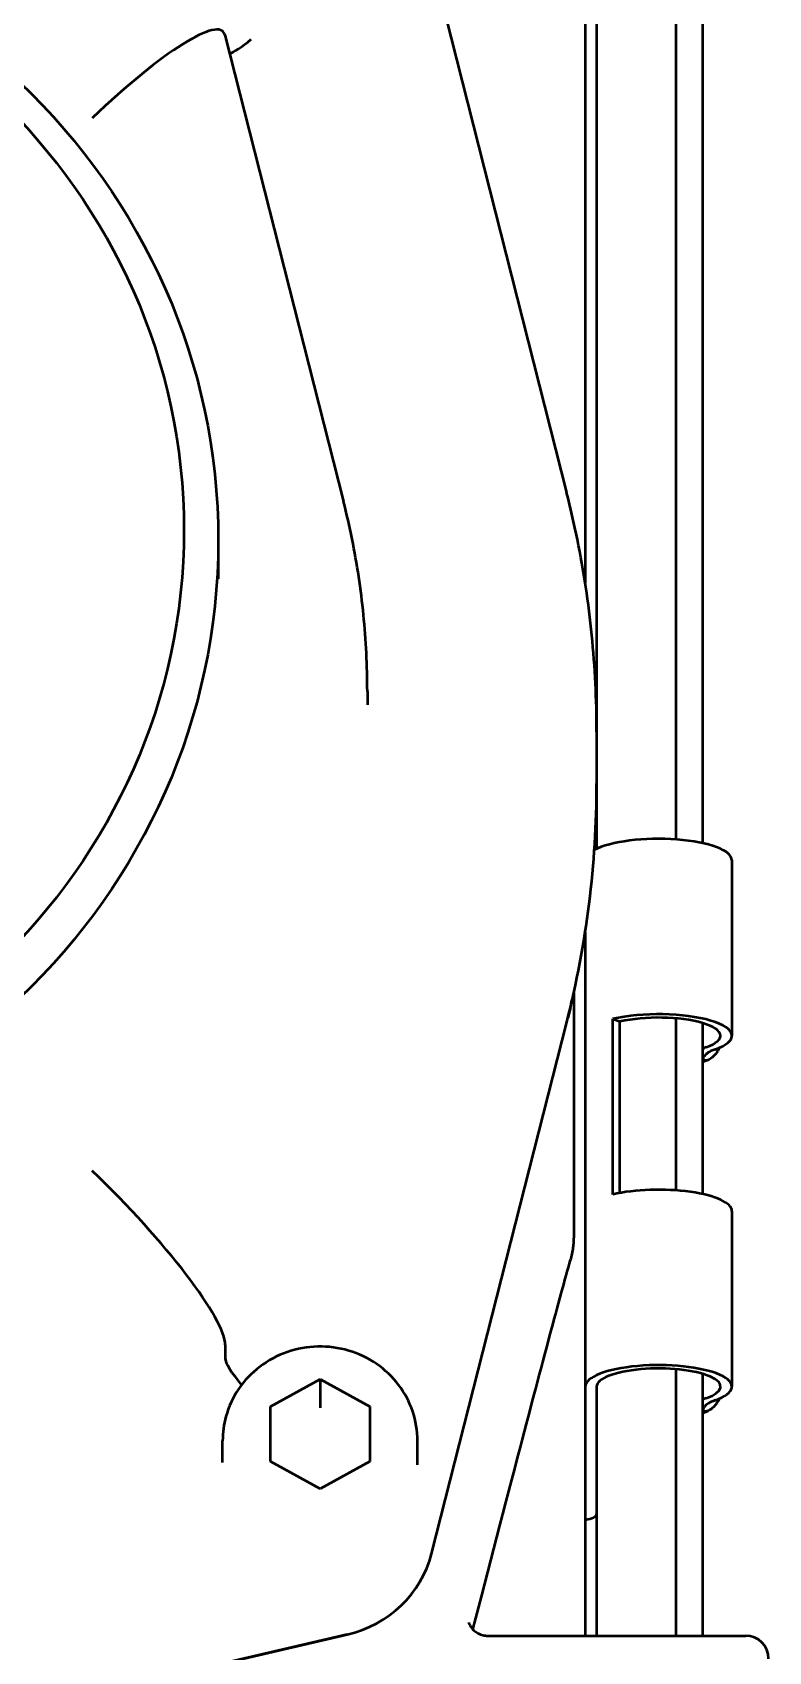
# Model space of a CAD drawing. Header units: inches. Extents: x 11 to 1621, y 11 to 1332.
# Drawn here: x 761.634 to 762.898, y 372.721 to 375.501 of the extents above; entities that cross this region are included whole.
import ezdxf

# ---------------------------------------------------------------- set-up
doc = ezdxf.new("R2010")
doc.units = ezdxf.units.IN
doc.header["$LTSCALE"] = 48
doc.header["$MEASUREMENT"] = 0
doc.layers.add('Visible (ANSI)', color=7, linetype='Continuous', lineweight=50)

msp = doc.modelspace()

# ---------------------------------------------------------------- linework, layer by layer
at = {"layer": 'Visible (ANSI)'}
for p, q in [((762.582819, 376.248229), (762.582819, 374.56272)), ((762.602504, 376.199436), (762.602504, 374.300758)), ((762.738886, 374.115669), (762.738886, 376.156828)), ((762.784346, 376.114982), (762.784346, 374.109378)), ((762.318775, 375.624697), (762.550997, 374.711694)), ((761.964154, 375.497061), (762.167953, 374.695807)), ((761.952897, 374.629533), (761.952897, 374.562996)), ((762.582819, 374.56272), (762.582819, 374.555933)), ((762.208803, 374.369822), (762.208803, 374.346801)), ((762.602504, 374.300758), (762.602504, 374.21155)), ((762.602504, 374.21155), (762.602504, 374.09967)), ((762.834787, 374.0799), (762.834787, 373.778702)), ((762.582819, 373.956888), (762.582819, 372.748554)), ((762.563134, 373.852394), (762.563134, 373.436943)), ((762.557557, 373.827302), (762.552969, 373.80926)), ((762.318974, 372.889224), (762.551196, 373.802227)), ((762.630161, 373.50628), (762.630161, 373.807478)), ((762.630161, 373.807478), (762.642449, 373.802982)), ((762.642449, 373.508815), (762.642449, 373.802982)), ((762.738886, 373.513272), (762.738886, 373.80851)), ((762.784346, 373.800566), (762.784346, 373.506981)), ((762.793757, 373.736865), (762.784346, 373.733079)), ((762.834787, 373.477503), (762.834787, 373.176305)), ((761.964747, 373.247824), (761.964747, 373.224802)), ((762.738886, 372.748553), (762.738886, 373.206113)), ((762.042462, 373.141928), (762.127701, 373.18899)), ((762.127701, 373.18899), (762.212939, 373.141928)), ((762.127701, 373.18899), (762.127701, 373.14007)), ((762.602504, 373.176305), (762.602504, 373.168526)), ((762.784346, 373.19817), (762.784346, 372.748553)), ((762.602504, 373.168526), (762.602504, 372.748553)), ((762.042462, 373.047804), (762.042462, 373.141928)), ((762.212939, 373.141928), (762.212939, 373.047804)), ((762.784346, 373.130682), (762.793757, 373.134468)), ((761.960378, 373.045945), (761.960378, 373.083355)), ((762.295023, 373.041922), (762.295023, 373.083355)), ((762.127701, 373.000741), (762.042462, 373.047804)), ((762.212939, 373.047804), (762.127701, 373.000741)), ((761.193285, 372.522642), (762.174222, 372.7508)), ((762.174225, 372.7508), (761.219506, 372.528725)), ((762.415768, 372.748553), (762.858409, 372.748553))]:
    msp.add_line(p, q, dxfattribs=at)
msp.add_arc((762.858409, 372.709183), 0.03937, 0, 90, dxfattribs=at)
for centre, major_axis in [((760.79148, 374.629533), (1.161417, 0)), ((760.79148, 374.646799), (1.102362, 0))]:
    msp.add_ellipse(centre, major_axis=major_axis, ratio=0.95630476, dxfattribs=at)
for centre, major_axis, ratio, start_param, end_param in [((761.736613, 375.273651), (-0.22443, -0.229088), 0.17872486, 3.03327553, 4.53193932), ((762.029929, 375.531134), (-0.064123, -0.065454), 0.17872486, 0.30391672, 1.06972613), ((760.79148, 374.21155), (1.811024, 0), 0.95630476, 6.04458284, 6.28318531), ((762.708803, 374.0799), (0.125984, 0), 0.2923717, 0, 2.63585979), ((762.366283, 373.871791), (0.19685, 0), 0.95630476, 6.0445988, 6.11014742), ((762.708803, 373.778702), (0.125984, 0), 0.2923717, 5.59081613, 8.52811214), ((762.708803, 373.778702), (0.106299, 0), 0.2923717, 5.59081613, 8.52811214), ((762.872582, 373.73899), (0.106474, 0), 0.2923717, 2.44922348, 2.54758958), ((762.872582, 373.73899), (-0.086789, 0), 0.2923717, 5.59081613, 6.0887864), ((761.736613, 373.465993), (0.22443, -0.229088), 0.17872486, 0.18044966, 1.75124598), ((762.708803, 373.477503), (0.125984, 0), 0.2923717, 0, 2.24492683), ((762.029929, 373.162468), (0.064123, -0.065454), 0.17872486, 3.32204231, 4.28683694), ((762.708803, 373.176305), (-0.125984, 0), 0.2923717, 2.44922348, 6.28318531), ((762.708803, 373.176305), (0.106299, 0), 0.2923717, 5.59081613, 9.42477796), ((762.872582, 373.136593), (0.106474, 0), 0.2923717, 2.44922348, 2.54758958), ((762.872582, 373.136593), (-0.086789, 0), 0.2923717, 5.59081613, 6.0887864), ((762.563134, 372.957602), (0.03937, 0), 0.2923717, 5.23598776, 6.28318531), ((762.127701, 372.933716), (0.19685, 0), 0.95630476, 4.95097554, 6.04458284), ((762.127701, 372.933716), (0.19685, 0), 0.95630476, 4.95099145, 6.04458284)]:
    msp.add_ellipse(centre, major_axis=major_axis, ratio=ratio, start_param=start_param, end_param=end_param, dxfattribs=at)
for points, knots in [([(762.602504, 374.300758), (762.602504, 374.328419), (762.601813, 374.35608), (762.599054, 374.411338), (762.596985, 374.438935), (762.591472, 374.494001), (762.588029, 374.521471), (762.579777, 374.576219), (762.574967, 374.603498), (762.563994, 374.657802), (762.557831, 374.684827), (762.550997, 374.711694)], [1.570796327, 1.570796327, 1.570796327, 1.570796327, 1.618516821, 1.618516821, 1.666237314, 1.666237314, 1.713957808, 1.713957808, 1.761678302, 1.761678302, 1.809398796, 1.809398796, 1.809398796, 1.809398796]), ([(762.208803, 374.369822), (762.208803, 374.391774), (762.208255, 374.413726), (762.206065, 374.457577), (762.204423, 374.479476), (762.200049, 374.523168), (762.197318, 374.544961), (762.190771, 374.58839), (762.186957, 374.610025), (762.178256, 374.653087), (762.173369, 374.674512), (762.167953, 374.695807)], [1.570796327, 1.570796327, 1.570796327, 1.570796327, 1.618516821, 1.618516821, 1.666237314, 1.666237314, 1.713957808, 1.713957808, 1.761678302, 1.761678302, 1.809398796, 1.809398796, 1.809398796, 1.809398796]), ([(762.582689, 374.55677), (762.58277, 374.558644), (762.582814, 374.560518), (762.582819, 374.562501), (762.582819, 374.562611), (762.582819, 374.56272)], [0.320690522, 0.320690522, 0.320690522, 0.320690522, 0.337100928, 0.337100928, 0.3380561419, 0.3380561419, 0.3380561419, 0.3380561419]), ([(762.813461, 373.758197), (762.811505, 373.754318), (762.809285, 373.750838), (762.804203, 373.744352), (762.801305, 373.741573), (762.796172, 373.737859), (762.793678, 373.736649), (762.789598, 373.735741), (762.788028, 373.736024), (762.785339, 373.737956), (762.785345, 373.740776), (762.787428, 373.743891)], [0.98849739, 0.98849739, 0.98849739, 0.98849739, 1.027841143, 1.027841143, 1.074833881, 1.074833881, 1.117304527, 1.117304527, 1.159775172, 1.159775172, 1.238302717, 1.238302717, 1.238302717, 1.238302717]), ([(762.563134, 373.436943), (762.563134, 373.436411), (762.563131, 373.43588), (762.563123, 373.434841), (762.563117, 373.434333), (762.563099, 373.433251), (762.563087, 373.432676), (762.563052, 373.43132), (762.563027, 373.43054), (762.56293, 373.428024), (762.562838, 373.426302), (762.562606, 373.422897), (762.562467, 373.42122), (762.562164, 373.418133), (762.562006, 373.416723), (762.560884, 373.407732), (762.559438, 373.40061), (762.557557, 373.393897)], [-0.120711475, -0.120711475, -0.120711475, -0.120711475, -0.116595293, -0.116595293, -0.112643227, -0.112643227, -0.108159151, -0.108159151, -0.102033803, -0.102033803, -0.088354019, -0.088354019, -0.074787055, -0.074787055, -0.063162013, -0.063162013, -0.000001, -0.000001, -0.000001, -0.000001]), ([(762.390146, 372.759259), (762.416578, 372.861791), (762.44595, 372.974712), (762.509675, 373.217752), (762.538842, 373.327078), (762.557557, 373.393897)], [0.05867134, 0.05867134, 0.05867134, 0.05867134, 0.89719604, 0.89719604, 2.14518363, 2.14518363, 2.14518363, 2.14518363]), ([(762.295023, 373.083355), (762.295023, 373.100467), (762.292188, 373.117574), (762.281151, 373.150085), (762.272932, 373.165473), (762.251926, 373.193074), (762.239099, 373.205249), (762.210089, 373.225188), (762.193875, 373.2329), (762.159682, 373.243052), (762.141695, 373.245449), (762.105799, 373.244635), (762.087895, 373.241408), (762.054058, 373.229618), (762.038122, 373.221075), (762.009924, 373.19954), (761.997636, 373.18659), (761.978005, 373.157642), (761.970612, 373.141684), (761.96228, 373.111426), (761.960378, 373.097391), (761.960378, 373.083355)], [1.57079633, 1.57079633, 1.57079633, 1.57079633, 1.88471906, 1.88471906, 2.19994561, 2.19994561, 2.51840988, 2.51840988, 2.84053566, 2.84053566, 3.1653255, 3.1653255, 3.49097866, 3.49097866, 3.8154729, 3.8154729, 4.13705489, 4.13705489, 4.45489324, 4.45489324, 4.71238898, 4.71238898, 4.71238898, 4.71238898]), ([(762.813455, 373.15581), (762.810323, 373.14963), (762.806547, 373.144499), (762.800375, 373.138401), (762.797654, 373.136371), (762.792816, 373.133913), (762.790719, 373.133474), (762.78576, 373.133864), (762.784777, 373.137088), (762.787159, 373.141084), (762.78729, 373.141289), (762.787428, 373.141495)], [-0.342988801, -0.342988801, -0.342988801, -0.342988801, -0.281064481, -0.281064481, -0.23881093, -0.23881093, -0.196557379, -0.196557379, -0.09827869, -0.09827869, -0.093019394, -0.093019394, -0.093019394, -0.093019394]), ([(762.382833, 372.771359), (762.382833, 372.771359), (762.382924, 372.769789), (762.386398, 372.763655), (762.388517, 372.760591), (762.395726, 372.754188), (762.40131, 372.751), (762.410089, 372.748893), (762.412913, 372.748563), (762.415629, 372.74855)], [0.231684414, 0.231684414, 0.231684414, 0.231684414, 0.349580404, 0.349580404, 0.41705486, 0.41705486, 0.492615327, 0.492615327, 0.526859174, 0.526859174, 0.526859174, 0.526859174])]:
    msp.add_open_spline(points, degree=3, knots=knots, dxfattribs=at)

doc.saveas('drawing.dxf')
